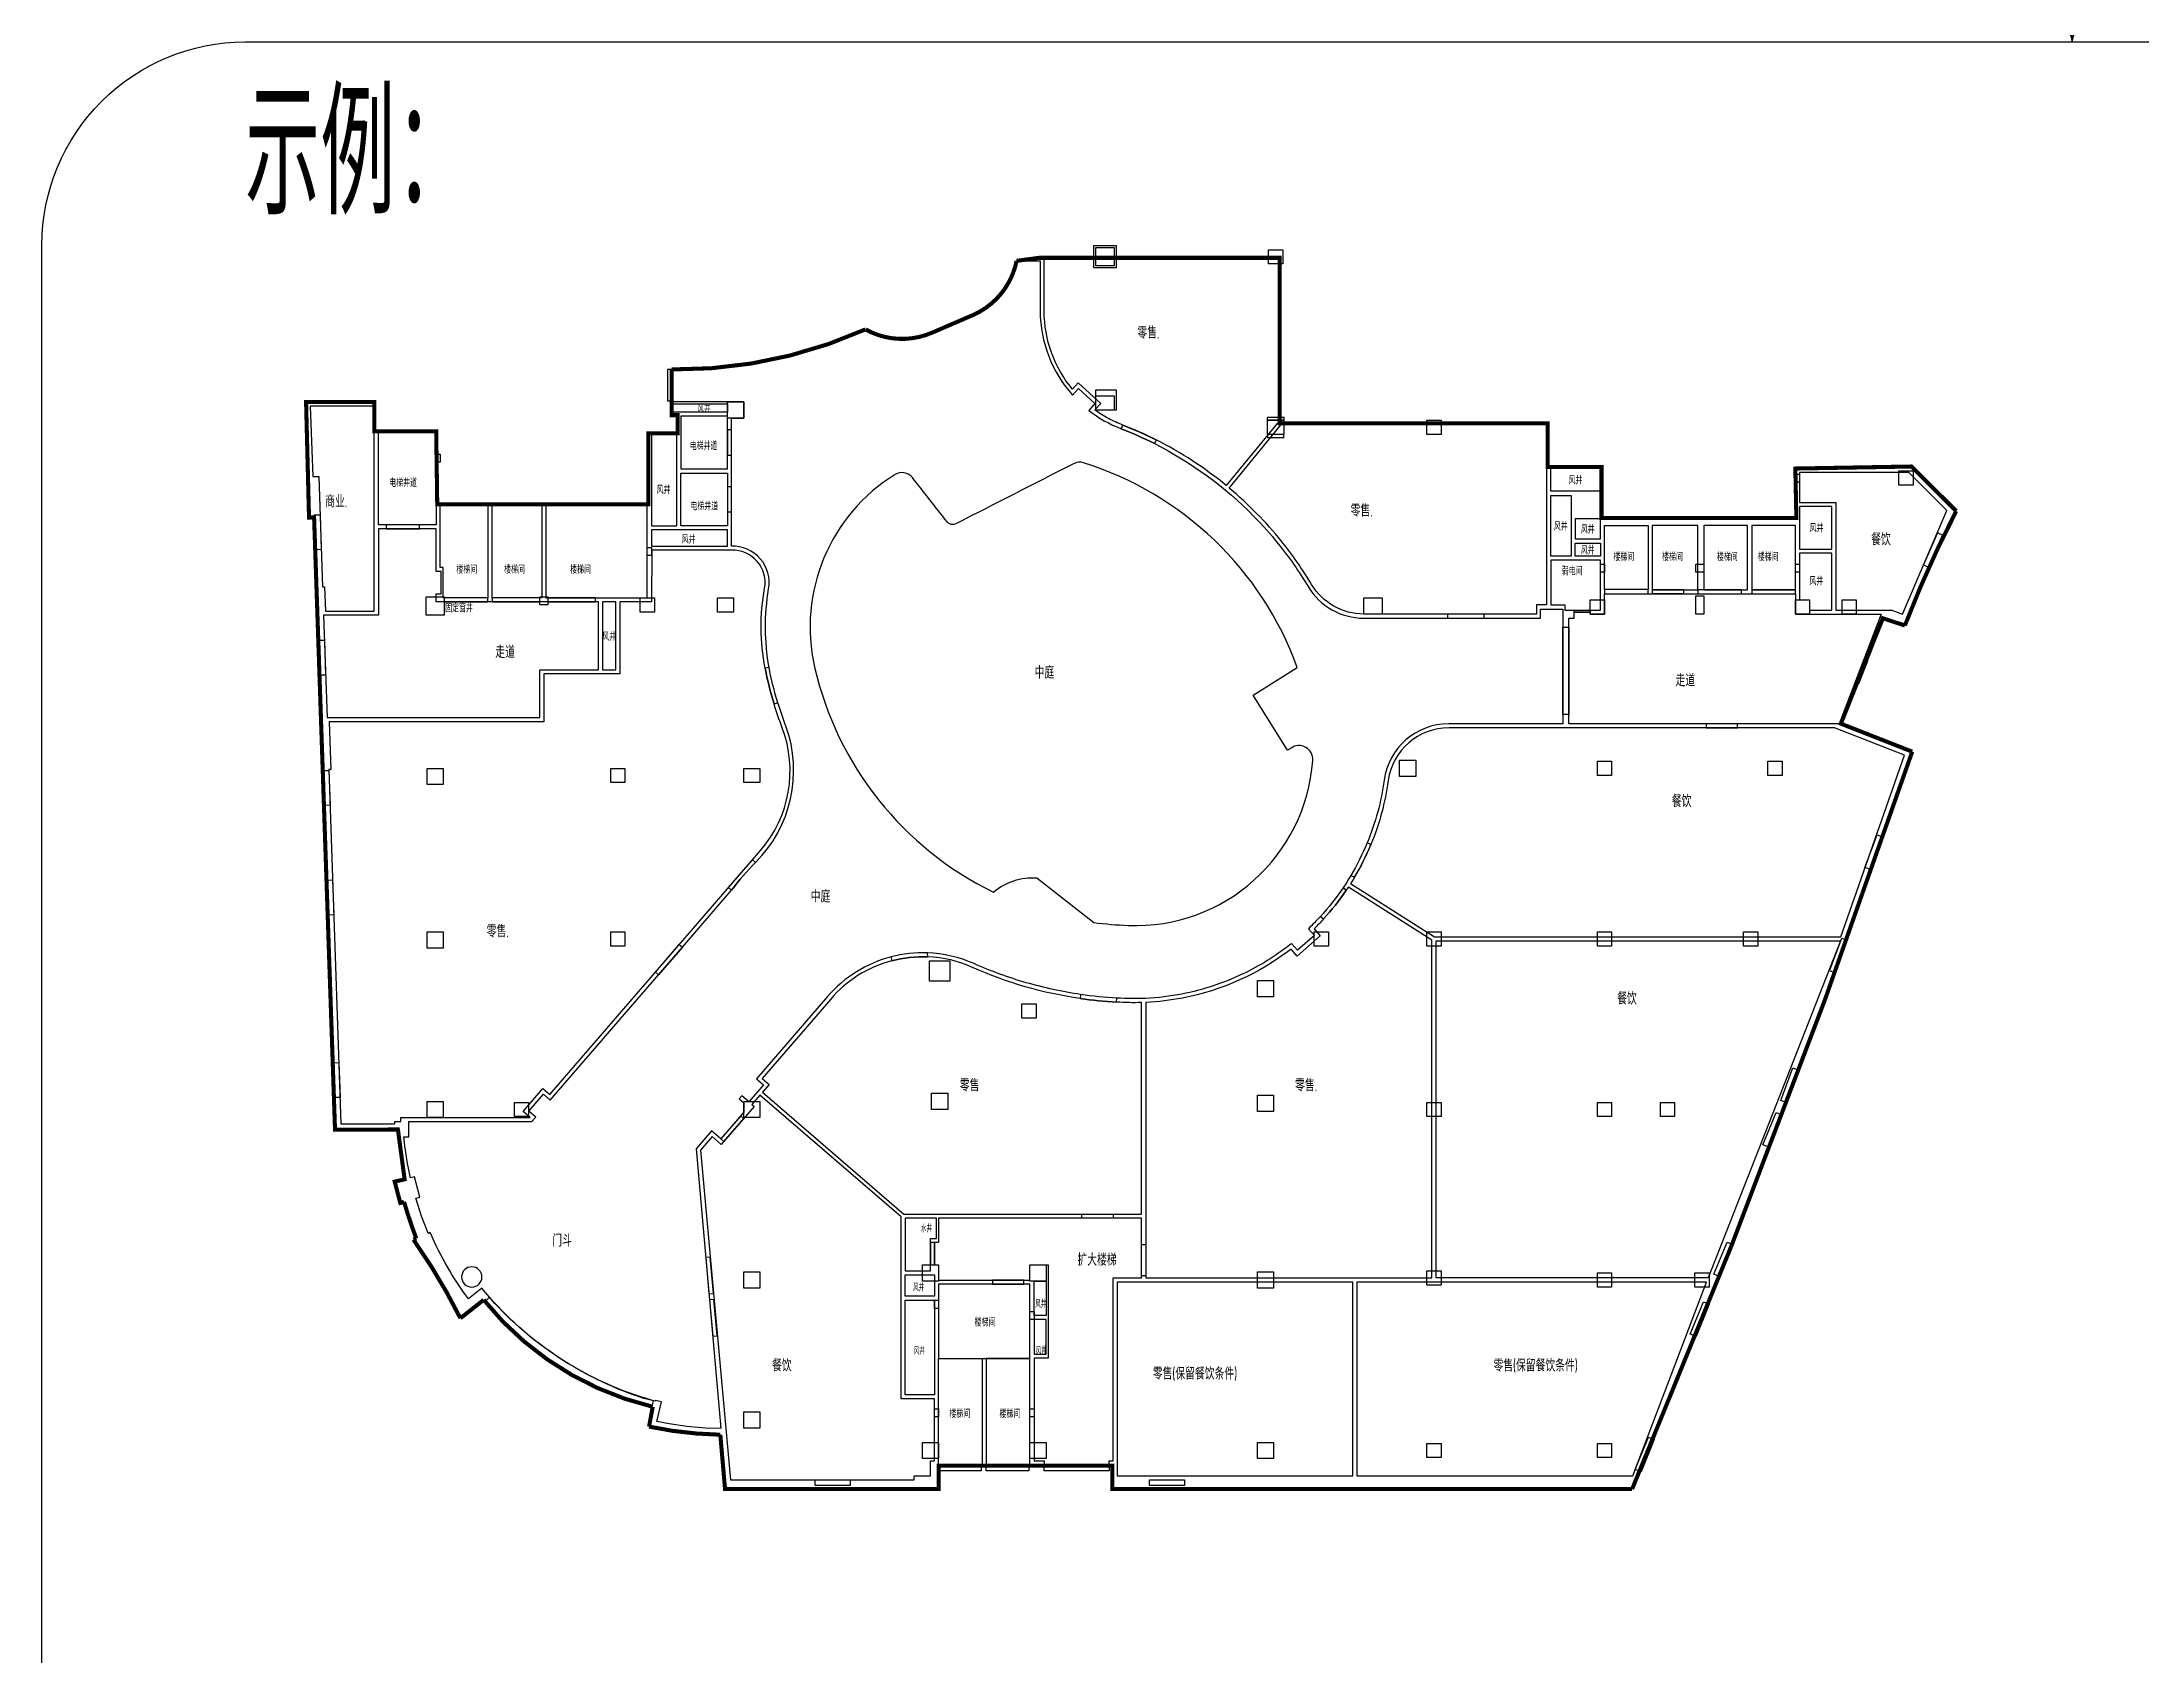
# Model space of a CAD drawing. Header units: millimetres. Extents: x -77018 to 517482, y 370785 to 1587285.
# Drawn here: x 55232 to 158676, y 450285 to 529785 of the extents above; entities that cross this region are included whole.
import ezdxf
from ezdxf.enums import TextEntityAlignment as Align

# ---------------------------------------------------------------- set-up
doc = ezdxf.new("R2010")
doc.units = ezdxf.units.MM
doc.header["$LTSCALE"] = 1000
doc.linetypes.add('DASH', pattern=[0.35, 0.25, -0.1])
doc.layers.add('AD-AREA-DIVD', color=1, linetype='Continuous', true_color=0xff0000)
doc.layers.add('AD-AREA-OUTL', color=31, linetype='Continuous', plot=False)
doc.layers.add('柱子', color=7, linetype='Continuous', plot=False)
for name, color, linetype in [('AD-NAME-ROOM', 9, 'Continuous'), ('E-UNIV-DIAG', 2, 'Continuous'), ('E-UNIV-NOTE', 6, 'Continuous'), ('门窗框线', 114, 'Continuous')]:
    doc.layers.add(name, color=color, linetype=linetype)
doc.styles.add('TH-STYLE3', font='tssdeng.shx', dxfattribs={"width": 0.65, "bigfont": 'tssdchn.shx'})

msp = doc.modelspace()

# ---------------------------------------------------------------- linework, layer by layer
at = {"layer": 'AD-AREA-DIVD', "linetype": 'DASH', "ltscale": 2, "const_width": 200}
msp.add_lwpolyline([(149526, 506682, 0.0277937), (146996, 501043), (145909, 501401), (143844, 496208), (147358, 494828, -0.0184976), (133559, 458505), (107951, 458505), (107951, 459655), (99401, 459655), (99401, 458505), (88879, 458505), (88645, 461184, -0.0474949), (85135, 461583), (85315, 462561, -0.1669327), (76990, 467827), (75843, 466920, 0.0388362), (73528, 470789), (73669, 470849, -0.0187664), (73065, 472654), (72881, 472599), (72606, 473650), (73094, 473765), (72764, 476219), (69666, 476205), (68635, 506369), (68385, 506360), (68240, 512055), (71600, 512055), (71600, 510605), (74650, 510605), (74701, 507015), (85101, 507015), (85101, 510505), (86551, 510505), (86551, 511405), (86250, 511405), (86250, 513655, 0.1084746), (95796, 515628, 0.2325357), (99070, 515464), (101070, 516326, 0.2461203), (103242, 519005), (104351, 519155), (116201, 519155), (116201, 511005), (129401, 511005), (129401, 508855), (132051, 508855), (132051, 506345), (141651, 506345), (141600, 508775), (147321, 508875)], format="xyb", close=True, dxfattribs=at)
at = {"layer": 'AD-AREA-OUTL'}
for points in [[(107050, 519755), (108150, 519755), (108150, 518655), (107050, 518655)], [(71600, 501755), (71600, 511855), (68447, 511855), (68566, 508378), (68866, 508388), (69052, 502943), (69152, 502946), (69193, 501755)], [(86250, 511955), (88999, 511955), (88999, 511555), (86250, 511555)], [(86700, 508755), (89000, 508755), (89000, 511355), (86700, 511355)], [(74650, 506005), (71800, 506005), (71800, 510605), (74650, 510605)], [(86500, 510455), (85250, 510455), (85250, 505955), (86500, 505955)], [(86700, 508555), (89000, 508555), (89000, 505955), (86700, 505955)], [(129550, 508805), (132000, 508805), (132000, 507655), (129550, 507655)], [(141800, 508575), (141800, 507105), (143600, 507105), (143600, 501805), (146357, 501805), (146872, 501596), (149068, 506704), (147197, 508575)], [(74850, 506995), (77200, 506995), (77200, 502405), (75000, 502405), (75000, 503905), (74850, 503905)], [(77400, 506995), (79850, 506995), (79850, 502405), (77400, 502405)], [(85050, 506995), (80050, 506995), (80050, 502405), (85050, 502405)], [(130550, 504455), (129550, 504455), (129550, 507455), (130550, 507455)], [(143400, 506905), (141800, 506905), (141800, 504805), (143400, 504805)], [(132000, 506305), (130750, 506305), (130750, 505305), (132000, 505305)], [(132200, 505975), (134350, 505975), (134350, 502815), (132200, 502815)], [(134550, 502805), (136800, 502805), (136800, 505975), (134550, 505975)], [(137100, 502795), (139250, 502795), (139250, 505965), (137100, 505965)], [(139450, 502795), (141600, 502795), (141600, 505965), (139450, 505965)], [(82650, 502205), (74650, 502205), (74650, 502605), (74900, 502605), (74900, 503705), (74650, 503705), (74650, 505805), (71800, 505805), (71800, 501555), (69099, 501555), (69272, 496505), (79750, 496505), (79750, 498855), (82650, 498855)], [(89000, 505755), (85250, 505755), (85250, 504955), (89000, 504955)], [(130750, 505105), (132000, 505105), (132000, 504455), (130750, 504455)], [(129550, 504255), (129550, 502055), (130250, 502055), (130250, 501805), (132000, 501805), (132000, 504255)], [(143400, 501805), (143399, 504605), (141800, 504605), (141800, 502305), (142300, 502305), (142300, 501805)], [(83500, 502205), (82850, 502205), (82850, 498855), (83500, 498855)], [(143767, 496205), (130450, 496205), (130450, 501405), (130700, 501405), (130700, 501705), (131500, 501705), (131500, 501605), (132200, 501605), (132200, 502605), (141600, 502605), (141600, 501605), (145828, 501605)], [(123900, 485505), (143817, 485505), (137305, 468905), (123900, 468905)], [(89142, 458955), (98200, 458955), (98200, 459155), (99000, 459155), (99000, 459905), (99200, 459905), (99200, 462955), (97550, 462955), (97550, 471909), (90594, 477911), (90201, 477455), (90314, 477357), (88690, 475475), (88236, 475867), (87664, 475205)], [(97750, 469255), (99000, 469255), (99000, 470855), (99300, 470855), (99300, 471855), (97750, 471855)], [(109400, 468905), (109400, 471855), (99400, 471855), (99400, 470655), (99200, 470655), (99200, 469555), (99399, 469555), (99400, 468805), (103900, 468805), (103900, 469555), (104800, 469555), (104800, 464955), (104100, 464955), (104100, 459905), (104600, 459905), (104600, 459705), (107800, 459705), (107800, 459905), (108000, 459905), (108000, 468905)], [(97750, 469055), (99200, 469055), (99200, 468005), (97750, 468005)], [(99400, 464935), (103900, 464935), (103900, 468605), (99400, 468605)], [(104700, 467055), (104100, 467055), (104100, 468755), (104700, 468755)], [(119800, 468705), (108200, 468705), (108200, 459155), (119800, 459155)], [(137225, 468705), (120000, 468705), (120000, 459155), (133594, 459155)], [(97750, 467805), (99200, 467805), (99200, 463155), (97750, 463155)], [(104700, 466855), (104100, 466855), (104100, 465155), (104700, 465155)], [(99400, 464935), (101550, 464935), (101550, 459705), (99400, 459705)], [(101749, 459705), (103900, 459705), (103900, 464935), (101749, 464935)]]:
    msp.add_lwpolyline(points, close=True, dxfattribs=at)
for points in [[(106798, 511642, 0.0735762), (108390, 510735, -0.0243312), (110034, 510002, -0.0819471), (114931, 506418, -0.0243312), (116127, 505073, -0.0345318), (117601, 502960, 0.2635292), (120346, 501405), (129050, 501405), (129050, 501855), (130150, 501855), (130150, 496205), (124520, 496205, 0.3736362), (121348, 493432, -0.0636746), (120512, 490341, -0.0366286), (119705, 488732, -0.0141087), (119319, 488124, -0.0366286), (118204, 486711, -0.0168313), (117614, 486108), (117911, 485769), (117083, 485045), (116786, 485383, -0.0018925), (116712, 485324, -0.0556806), (114387, 483880, -0.0632545), (111386, 482890, -0.0368884), (109599, 482678, -0.0268272), (108185, 482690, -0.0229396), (106394, 482870, -0.0338173), (103718, 483449, -0.0344701), (101146, 484387, 0.0959666), (98849, 484919, 0.0729671), (97060, 484722, 0.1520211), (93932, 482773), (90427, 478712), (90768, 478418), (90066, 477605), (90027, 477605), (89709, 477880), (89578, 477728), (89800, 477537), (89800, 477067), (88669, 475757), (88215, 476149), (87458, 475271), (88670, 461484), (87913, 461507), (87004, 461586), (86122, 461713), (85517, 461836), (85741, 462798), (85449, 462866), (85441, 462831), (85435, 462832), (84874, 462975, -0.1267433), (77537, 467643), (76903, 468409), (76239, 467878, -0.060062), (74357, 471141), (74265, 471102), (74261, 471111), (73929, 471955), (73648, 472828), (73840, 472884), (73580, 473881), (73386, 473835), (73240, 474536), (73108, 475418), (73063, 475855), (73299, 475855), (73299, 476605), (79363, 476605), (79553, 476826), (79213, 477120), (79931, 477953), (80272, 477659), (85599, 483832), (86775, 485194), (89204, 488010, -0.0367123), (90380, 489372, 0.2904457), (91880, 496078, -0.0081928), (91483, 497241, -0.0335644), (91048, 498976, -0.0866338), (91027, 502848, 0.4718724), (89200, 504955), (89200, 511255), (89800, 511255), (89800, 512055), (86250, 512055), (86250, 513655, 0.1084646), (95796, 515628, 0.2325357), (99070, 515464), (101070, 516326, 0.2461203), (103242, 519005), (104400, 519005), (104400, 516527, 0.182816), (105995, 512394), (106291, 512716), (107101, 511972), (106798, 511642)], [(109600, 482478), (109600, 468905), (123700, 468905), (123700, 485550), (119584, 488161, -0.0038301), (119476, 488000, -0.0356848), (118362, 486587, -0.0134806), (117890, 486096), (118193, 485750), (117064, 484762), (116761, 485109, -0.117872), (111410, 482691, -0.0356847), (109623, 482479, -0.0004563), (109600, 482478, 1.2180455)]]:
    msp.add_lwpolyline(points, format="xyb", dxfattribs=at)
for points in [[(116150, 511092), (113565, 507939, 0.0548734), (110116, 510185, 0.0239422), (108472, 510918, -0.0269271), (107762, 511240, -0.039767), (107088, 511662), (107384, 511984), (106279, 512999), (105991, 512685, -0.1754822), (104600, 516526), (104600, 519105), (116150, 519105)], [(116297, 510955), (129350, 510955), (129350, 502055), (128850, 502055), (128850, 501605), (120346, 501605, -0.2635596), (117773, 503063, 0.0349117), (116277, 505206, 0.0237031), (115081, 506551, 0.0249509), (113717, 507813)], [(104232, 488615), (107050, 486413, 0.022334), (108736, 486270, 0.4050157), (117828, 494398, 0.630814), (116757, 495007, -0.025087), (116590, 494903), (114895, 497617), (117067, 498974, 0.234123), (106534, 509055, 0.1965205), (106044, 509014, -0.0001607), (100253, 506055, -0.3583085), (99818, 506150, -0.0001871), (98106, 508329, 0.3817894), (97253, 508480, 0.3209025), (93290, 498998, 0.2271121), (102104, 487913, -0.193706)], [(89200, 504755), (85275, 504755), (85250, 502205), (83700, 502205), (83700, 498655), (79950, 498655), (79950, 496305), (69379, 496305), (69460, 493952), (69360, 493948), (69956, 476505), (72613, 476505), (72613, 476605), (72900, 476605), (72900, 476805), (79271, 476805), (78930, 477099), (79910, 478235), (80251, 477941), (90229, 489503), (90626, 489963, 0.2751252), (91694, 496008, -0.015821), (91292, 497183, -0.026669), (90852, 498939, -0.0935378), (90830, 502882, 0.4726988)], [(119692, 488330), (123829, 485705), (143844, 485705), (146982, 494654), (143528, 496005), (124540, 496005, 0.3755286), (121546, 493405, -0.0636746), (120696, 490264, -0.0366286), (119876, 488629, -0.0140945)], [(90709, 478733), (91050, 478439), (90725, 478063), (97687, 472055), (109400, 472055), (109400, 482470, -0.0211432), (108165, 482491, -0.0201655), (106374, 482671, -0.0708229), (101065, 484206, 0.0971294), (98871, 484718, 0.0727771), (97082, 484521, 0.1534662), (94083, 482643)]]:
    msp.add_lwpolyline(points, format="xyb", close=True, dxfattribs=at)
at = {"layer": 'E-UNIV-DIAG'}
for points in [[(155232, 529785), (155232, 549785)], [(155232, 529785), (156732, 536061), (155232, 534061), (153732, 536061), (155232, 529785)]]:
    msp.add_lwpolyline(points, dxfattribs=at)
msp.add_lwpolyline([(245232, 417785), (65232, 417785, -0.4142136), (55232, 427785), (55232, 519785, -0.4142136), (65232, 529785), (245232, 529785, -0.4142136), (255232, 519785), (255232, 427785, -0.4142136)], format="xyb", close=True, dxfattribs=at)
at = {"layer": '柱子'}
for points in [[(107150, 519655), (108050, 519655), (108050, 518755), (107150, 518755)], [(107150, 519655), (108050, 519655), (108050, 518755), (107150, 518755)], [(115650, 519555), (116350, 519555), (116350, 518855), (115650, 518855)], [(89000, 512055), (89800, 512055), (89800, 511255), (89000, 511255)], [(107149, 512655), (108150, 512655), (108150, 511655), (107149, 511655)], [(107149, 512355), (108049, 512355), (108049, 511655), (107149, 511655)], [(107149, 512355), (108049, 512355), (108049, 511655), (107149, 511655)], [(116400, 511155), (115600, 511155), (115600, 511305), (116400, 511305), (116400, 511155)], [(115600, 511155), (116400, 511155), (116400, 510455), (115600, 510455)], [(123450, 511155), (124150, 511155), (124150, 510455), (123450, 510455)], [(116400, 510455), (115600, 510455), (115600, 510305), (116400, 510305), (116400, 510455)], [(74650, 509085), (74650, 509485), (74850, 509485), (74850, 509085)], [(141600, 508505), (141800, 508505), (141800, 508105), (141600, 508105)], [(146700, 508655), (147400, 508655), (147400, 507955), (146700, 507955)], [(85050, 504485), (85050, 504885), (85250, 504885), (85250, 504485)], [(132000, 504065), (132200, 504065), (132200, 503665), (132000, 503665)], [(136700, 504065), (137100, 504065), (137100, 503665), (136700, 503665)], [(141600, 504065), (141800, 504065), (141800, 503665), (141600, 503665), (141600, 504065)], [(74150, 502455), (75050, 502455), (75050, 501555), (74150, 501555)], [(79750, 502455), (80150, 502455), (80150, 502055), (79750, 502055)], [(84700, 502405), (85400, 502405), (85400, 501705), (84700, 501705)], [(88500, 502405), (89300, 502405), (89300, 501705), (88500, 501705)], [(120350, 502405), (121250, 502405), (121250, 501605), (120350, 501605)], [(131500, 502305), (132200, 502305), (132200, 501605), (131500, 501605)], [(136700, 502505), (137100, 502505), (137100, 501605), (136700, 501605)], [(141600, 502305), (142300, 502305), (142300, 501605), (141600, 501605)], [(143900, 502305), (144600, 502305), (144600, 501605), (143900, 501605)], [(74200, 494005), (75000, 494005), (75000, 493205), (74200, 493205)], [(83250, 494005), (83950, 494005), (83950, 493305), (83250, 493305)], [(89800, 494005), (90600, 494005), (90600, 493305), (89800, 493305)], [(122100, 494405), (122900, 494405), (122900, 493605), (122100, 493605)], [(131850, 494355), (132550, 494355), (132550, 493655), (131850, 493655)], [(140250, 494355), (140950, 494355), (140950, 493655), (140250, 493655)], [(74200, 485955), (75000, 485955), (75000, 485155), (74200, 485155)], [(83250, 485955), (83950, 485955), (83950, 485255), (83250, 485255)], [(117900, 485955), (118600, 485955), (118600, 485255), (117900, 485255)], [(123450, 485955), (124150, 485955), (124150, 485255), (123450, 485255)], [(131850, 485955), (132550, 485955), (132550, 485255), (131850, 485255)], [(139050, 485955), (139750, 485955), (139750, 485255), (139050, 485255)], [(98950, 484530), (99950, 484530), (99950, 483530), (98950, 483530)], [(115100, 483555), (115900, 483555), (115900, 482755), (115100, 482755)], [(103500, 482405), (104200, 482405), (104200, 481705), (103500, 481705)], [(99050, 478005), (99850, 478005), (99850, 477205), (99050, 477205)], [(74200, 477605), (75000, 477605), (75000, 476805), (74200, 476805)], [(78500, 477555), (79200, 477555), (79200, 476855), (78500, 476855)], [(89800, 477605), (90600, 477605), (90600, 476805), (89800, 476805)], [(115100, 477905), (115900, 477905), (115900, 477105), (115100, 477105)], [(123450, 477555), (124150, 477555), (124150, 476855), (123450, 476855)], [(131850, 477555), (132550, 477555), (132550, 476855), (131850, 476855)], [(134950, 477555), (135650, 477555), (135650, 476855), (134950, 476855)], [(89800, 469205), (90600, 469205), (90600, 468405), (89800, 468405)], [(98600, 469555), (99400, 469555), (99400, 468755), (98600, 468755)], [(103900, 469555), (104700, 469555), (104700, 468755), (103900, 468755)], [(115100, 469205), (115900, 469205), (115900, 468405), (115100, 468405)], [(123450, 469255), (124150, 469255), (124150, 468555), (123450, 468555)], [(131850, 469155), (132550, 469155), (132550, 468455), (131850, 468455)], [(136650, 469155), (137350, 469155), (137350, 468455), (136650, 468455)], [(99200, 467405), (99200, 467805), (99400, 467805), (99400, 467405)], [(103900, 466855), (103900, 467255), (104100, 467255), (104100, 466855)], [(99200, 462065), (99200, 462465), (99400, 462465), (99400, 462065)], [(103900, 462065), (103900, 462465), (104100, 462465), (104100, 462065)], [(89800, 462305), (90600, 462305), (90600, 461505), (89800, 461505)], [(98600, 460805), (99400, 460805), (99400, 460005), (98600, 460005)], [(103900, 460805), (104700, 460805), (104700, 460005), (103900, 460005)], [(115100, 460805), (115900, 460805), (115900, 460005), (115100, 460005)], [(123450, 460755), (124150, 460755), (124150, 460055), (123450, 460055)], [(131850, 460755), (132550, 460755), (132550, 460055), (131850, 460055)]]:
    msp.add_lwpolyline(points, close=True, dxfattribs=at)
msp.add_lwpolyline([(76900, 468955, 1), (75900, 468955, 1), (76900, 468955, 1)], format="xyb", close=True, dxfattribs=at)
at = {"layer": '门窗框线'}
for points in [[(86250, 513655), (86050, 513655), (86050, 512105), (86250, 512105)], [(89200, 507875), (89000, 507875), (89000, 506635), (89200, 506635)], [(73820, 506005), (72180, 506005), (72180, 505805), (73820, 505805)], [(147912, 504025), (148163, 503918), (148849, 505494), (148600, 505604)], [(134350, 502815), (132200, 502815), (132200, 502605), (134350, 502605)], [(136100, 502805), (134550, 502805), (134550, 502615), (136100, 502615)], [(138950, 502795), (136800, 502795), (136800, 502605), (138950, 502605)], [(141600, 502795), (139450, 502795), (139450, 502605), (141600, 502605)], [(77200, 502405), (75050, 502405), (75050, 502205), (77200, 502205)], [(82500, 502405), (80150, 502405), (80150, 502205), (82500, 502205)], [(130700, 501805), (131500, 501805), (131500, 501705), (130700, 501705)], [(126269, 501605), (124469, 501605), (124469, 501405), (126269, 501405)], [(130150, 500955), (130450, 500955), (130450, 496655), (130150, 496655)], [(144735, 498188), (145164, 499308), (144977, 499380), (144548, 498259)], [(138750, 496205), (137200, 496205), (137200, 496005), (138750, 496005)], [(145888, 490632), (145301, 489024), (145030, 489125), (145630, 490728)], [(144142, 485546), (143555, 483939), (143284, 484040), (143884, 485642)], [(141742, 479159), (141155, 477551), (140884, 477653), (141484, 479255)], [(140935, 476947), (140292, 475352), (140003, 475471), (140655, 477062)], [(106450, 472055), (108000, 472055), (108000, 471855), (106450, 471855)], [(88150, 469937), (87928, 469917), (88086, 468124), (88313, 468145)], [(99200, 470655), (99000, 470655), (99000, 469555), (99200, 469555)], [(109400, 470555), (109600, 470555), (109600, 469005), (109400, 469005)], [(103600, 468805), (102050, 468805), (102050, 468605), (103600, 468605)], [(88334, 467845), (88112, 467825), (88270, 466032), (88497, 466053)], [(99450, 459705), (101499, 459705), (101499, 459405), (99450, 459405)], [(101749, 459705), (103849, 459705), (103849, 459405), (101749, 459405)], [(104600, 459705), (107800, 459705), (107800, 459405), (104600, 459405)], [(109789, 458955), (111509, 458955), (111509, 458681), (109789, 458681)]]:
    msp.add_lwpolyline(points, close=True, dxfattribs=at)
at = {"layer": '门窗框线', "elevation": 0}
for points in [[(89200, 510675), (89000, 510675), (89000, 509435), (89200, 509435)], [(79750, 502405), (77400, 502405), (77400, 502205), (79750, 502205)], [(138524, 470561), (137881, 468965), (137592, 469085), (138244, 470676)], [(137358, 467617), (136715, 466021), (136425, 466140), (137077, 467732)], [(134648, 460947), (134005, 459351), (133716, 459470), (134368, 461062)], [(93317, 458956), (95037, 458956), (95037, 458681), (93317, 458681)]]:
    msp.add_lwpolyline(points, close=True, dxfattribs=at)
at = {"layer": '门窗框线'}
for points in [[(110116, 510185), (110034, 510002, 0.0243312), (108390, 510735), (108472, 510918), (109312, 510570)], [(91048, 498976), (90852, 498939, 0.026669), (91292, 497183), (91483, 497241, -0.0335644)], [(119705, 488732), (119884, 488642, 0.035394), (120691, 490251), (120512, 490341, -0.0366274)], [(90229, 489503), (90380, 489372, 0.0367123), (89204, 488010), (89053, 488140)], [(118204, 486711), (118362, 486587, 0.0356848), (119476, 488000), (119319, 488124, -0.036629)], [(106394, 482870), (106374, 482671, 0.0201655), (108165, 482491), (108185, 482690, -0.0229396)]]:
    msp.add_lwpolyline(points, format="xyb", close=True, dxfattribs=at)
at = {"layer": '门窗框线', "elevation": 0}
for points in [[(68930, 506501), (68990, 504782), (68689, 504772), (68631, 506491), (68930, 506501)], [(69141, 500324), (69200, 498605), (68900, 498595), (68842, 500314), (69141, 500324)], [(69360, 493908), (69420, 492189), (69119, 492179), (69061, 493898), (69360, 493908)], [(69545, 488511), (69604, 486792), (69304, 486782), (69246, 488501), (69545, 488511)]]:
    msp.add_lwpolyline(points, dxfattribs=at)
at = {"layer": '门窗框线'}
for points in [[(86624, 485325), (86775, 485194), (85599, 483832), (85448, 483962), (86624, 485325)], [(69853, 479517), (69912, 477798), (69612, 477787), (69554, 479506), (69853, 479517)], [(88669, 475757), (88821, 475626), (89801, 476762), (89649, 476892), (88669, 475757)]]:
    msp.add_lwpolyline(points, dxfattribs=at)
msp.add_lwpolyline([(97060, 484722), (97082, 484521, -0.0727771), (98871, 484718), (98849, 484919, 0.0729671), (97060, 484722)], format="xyb", dxfattribs=at)
at = {"layer": '门窗框线', "elevation": 0}
msp.add_lwpolyline([(77271, 467960), (77029, 467717, 0.163063), (85292, 462592), (85356, 462860, -0.1451777)], format="xyb", close=True, dxfattribs=at)

# ---------------------------------------------------------------- texts
at = {"layer": 'AD-NAME-ROOM', "style": 'TH-STYLE3', "width": 0.7}
for s, p in [('零售.', (109191, 515170)), ('商业.', (69182, 506861)), ('零售.', (119693, 506408)), ('餐饮', (145335, 504991)), ('走道', (77562, 499438)), ('走道', (135699, 498044)), ('餐饮', (135519, 492093)), ('零售.', (77139, 485687)), ('餐饮', (132825, 482375)), ('零售', (100443, 478097)), ('零售.', (116958, 478097)), ('门斗', (80369, 470450)), ('扩大楼梯', (106237, 469503)), ('餐饮', (91193, 464298)), ('零售.', (109951, 463898)), ('(保留餐饮条件)', (110910, 463898)), ('零售.', (126731, 464298)), ('(保留餐饮条件)', (127690, 464298))]:
    msp.add_text(s, height=600, rotation=0.00306, dxfattribs=at).set_placement(p)
at = {"layer": 'AD-NAME-ROOM', "linetype": 'ByBlock', "style": 'TH-STYLE3'}
for s, height, rotation, width, p in [('风井', 350, 0.00306, 0.7, (87847, 511757)), ('电梯井道', 375, 0.00306, 0.7, (87821, 509923)), ('电梯井道', 375, 0.00306, 0.7, (73023, 508102)), ('风井', 375, 0.00306, 0.7, (85848, 507757)), ('风井', 375, 0.00306, 0.7, (130772, 508228)), ('电梯井道', 375, 0.00306, 0.7, (87855, 506955)), ('风井', 375, 0.00306, 0.7, (130047, 505953)), ('风井', 375, 0.00306, 0.7, (131372, 505803)), ('风井', 375, 0.00306, 0.7, (142647, 505866)), ('风井', 375, 0.00306, 0.7, (87085, 505315)), ('风井', 375, 0.00306, 0.7, (131372, 504778)), ('楼梯间', 375, 0.00306, 0.7, (76156, 503836)), ('楼梯间', 375, 0.00306, 0.7, (78505, 503836)), ('楼梯间', 375, 0.00306, 0.7, (81761, 503836)), ('弱电间', 375, 0.00306, 0.7, (130608, 503758)), ('楼梯间', 375, 0.00306, 0.7, (133152, 504455)), ('楼梯间', 375, 0.00306, 0.7, (135547, 504455)), ('楼梯间', 375, 0.00306, 0.7, (138249, 504455)), ('楼梯间', 375, 0.00306, 0.7, (140262, 504455)), ('风井', 375, 0.00306, 0.7, (142633, 503257)), ('固定窗井', 375, 0.00306, 0.7, (75775, 501936)), ('风井', 375, 0.00306, 0.7, (83172, 500528)), ('水井', 350, 359.99716, 0.6, (98802, 471369)), ('风井', 350, 359.99716, 0.6, (98412, 468466)), ('风井', 350, 359.99716, 0.6, (104433, 467653)), ('楼梯间', 375, 0.00306, 0.7, (101683, 466754)), ('风井', 350, 359.99716, 0.6, (98446, 465346)), ('风井', 350, 359.99716, 0.6, (104452, 465346)), ('楼梯间', 375, 0.00306, 0.7, (100443, 462250)), ('楼梯间', 375, 0.00306, 0.7, (102911, 462250))]:
    msp.add_text(s, height=height, rotation=rotation, dxfattribs=dict(at, width=width)).set_placement(p, align=Align.MIDDLE)
at = {"layer": 'AD-NAME-ROOM', "style": 'TH-STYLE3', "width": 0.7}
for p in [(104610, 498762), (93582, 487733)]:
    msp.add_text('中庭', height=600, rotation=0.00306, dxfattribs=at).set_placement(p, align=Align.MIDDLE)
at = {"layer": 'E-UNIV-NOTE', "style": 'TH-STYLE3', "width": 0.65}
msp.add_text('示例：', height=6000, dxfattribs=at).set_placement((65232, 524285), align=Align.MIDDLE_LEFT)

doc.saveas('drawing.dxf')
